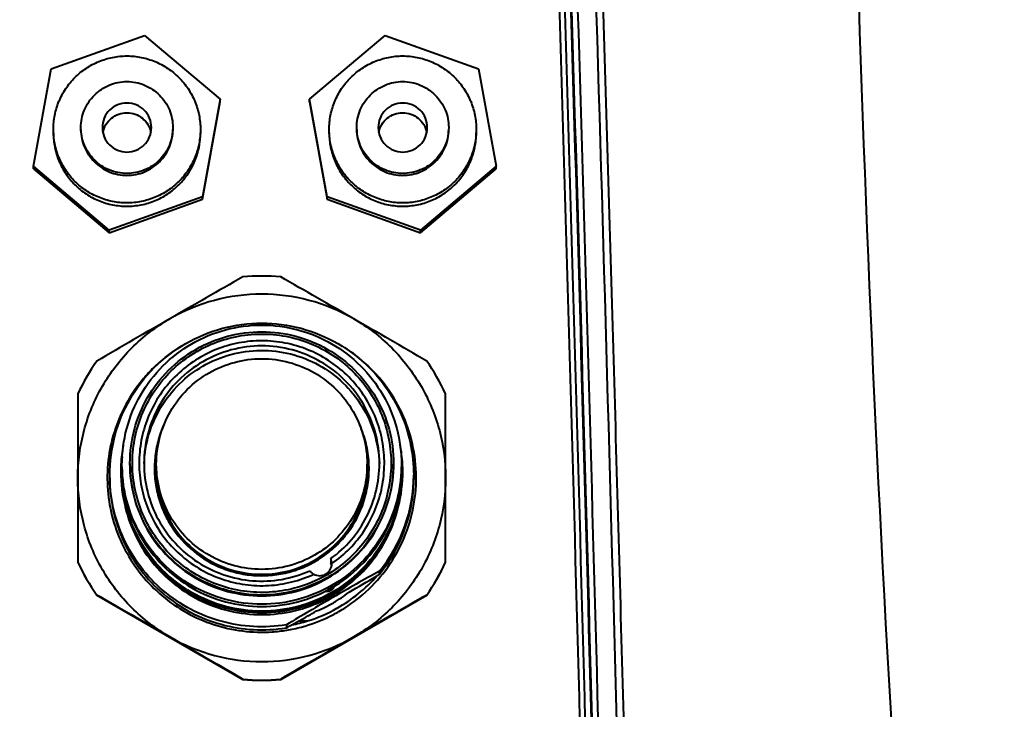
# Model space of a CAD drawing. Header units: millimetres. Extents: x 5828 to 6704, y 123 to 421.
# Drawn here: x 6368.37 to 6373.7, y 233.23 to 236.98 of the extents above; entities that cross this region are included whole.
import ezdxf

# ---------------------------------------------------------------- set-up
doc = ezdxf.new("R2010")
doc.units = ezdxf.units.MM
doc.layers.add('外形图', color=7, linetype='Continuous')
doc.layers.add('尺寸标注', color=7, linetype='Continuous')
doc.styles.add('微软雅黑', font='msyh.ttc', dxfattribs={"height": 1.5})
doc.dimstyles.new('尺寸标注_1_15比例', dxfattribs={"dimtxt": 1.5, "dimasz": 1.25, "dimexe": 0.5, "dimexo": 0.4, "dimgap": 0.5, "dimtad": 1, "dimdec": 1, "dimlfac": 15, "dimdsep": 46, "dimtxsty": '微软雅黑', "dimcen": 0.09, "dimadec": 0, "dimazin": 0, "dimtp": 0.01, "dimtm": 0.01, "dimtfac": 1, "dimtdec": 1, "dimtofl": 0, "dimtmove": 0, "dimatfit": 3, "dimfxl": 1, "dimtolj": 1, "dimarcsym": 0})

# ---------------------------------------------------------------- blocks, each defined once
blk = doc.blocks.new('*D926')
at = {"layer": 'Defpoints', "color": 0}
for p in [(6368.0234, 240.3345), (6379.7301, 240.3345), (6368.0234, 230.7566)]:
    blk.add_point(p, dxfattribs=at)
at = {"layer": '尺寸标注', "color": 0, "lineweight": -2}
for p, q in [((6368.4234, 240.3345), (6380.2301, 240.3345)), ((6379.7301, 232.0066), (6379.7301, 239.0845)), ((6368.4234, 230.7566), (6380.2301, 230.7566))]:
    blk.add_line(p, q, dxfattribs=at)
at = {"layer": '尺寸标注', "color": 0}
for points in [[(6379.9384, 239.0845), (6379.5218, 239.0845), (6379.7301, 240.3345)], [(6379.5218, 232.0066), (6379.9384, 232.0066), (6379.7301, 230.7566)]]:
    blk.add_solid(points, dxfattribs=at)
at = {"layer": '尺寸标注', "color": 0, "insert": (6378.451, 235.2135), "char_height": 1.5, "attachment_point": 5, "rotation": 90, "style": '微软雅黑'}
blk.add_mtext('\\A1;143.7', dxfattribs=at)

msp = doc.modelspace()

# ---------------------------------------------------------------- linework, layer by layer
at = {"layer": '外形图'}
for p, q in [((6368.5454, 236.7082), (6369.0525, 236.8901)), ((6369.0525, 236.8901), (6369.4639, 236.5425)), ((6369.9496, 236.5425), (6370.3609, 236.8901)), ((6370.3609, 236.8901), (6370.868, 236.7082)), ((6368.4496, 236.1787), (6368.5454, 236.7082)), ((6370.868, 236.7082), (6370.9639, 236.1787)), ((6369.4639, 236.5425), (6369.368, 236.0129)), ((6369.368, 235.999), (6369.4639, 236.5285)), ((6369.4639, 236.5285), (6369.4639, 236.5425)), ((6370.0454, 236.0129), (6369.9496, 236.5425)), ((6369.9496, 236.5285), (6369.9496, 236.5425)), ((6369.9496, 236.5285), (6370.0454, 235.999)), ((6368.8609, 235.831), (6368.4496, 236.1787)), ((6368.4496, 236.1647), (6368.4496, 236.1787)), ((6368.4496, 236.1647), (6368.8609, 235.8171)), ((6370.9639, 236.1787), (6370.5525, 235.831)), ((6370.5525, 235.8171), (6370.9639, 236.1647)), ((6370.9639, 236.1647), (6370.9639, 236.1787)), ((6369.368, 236.0129), (6368.8609, 235.831)), ((6368.8609, 235.8171), (6369.368, 235.999)), ((6369.368, 235.999), (6369.368, 236.0129)), ((6370.5525, 235.831), (6370.0454, 236.0129)), ((6370.0454, 235.999), (6370.0454, 236.0129)), ((6370.0454, 235.999), (6370.5525, 235.8171)), ((6368.8609, 235.8171), (6368.8609, 235.831)), ((6370.5525, 235.8171), (6370.5525, 235.831)), ((6368.69, 234.9408), (6368.69, 234.0256)), ((6370.69, 234.0256), (6370.69, 234.9408)), ((6368.9734, 234.5631), (6368.9734, 234.5586)), ((6370.4067, 234.5631), (6370.4067, 234.5586)), ((6368.9234, 234.5219), (6368.9234, 234.5209)), ((6368.9241, 234.5219), (6368.9241, 234.5209)), ((6368.9267, 234.5209), (6368.9267, 234.5219)), ((6368.9267, 234.5209), (6368.9267, 234.5219)), ((6370.453, 234.5447), (6370.4531, 234.5438)), ((6370.453, 234.5447), (6370.453, 234.5438)), ((6370.4534, 234.5219), (6370.4533, 234.5209)), ((6370.4534, 234.5219), (6370.4534, 234.5209)), ((6370.4559, 234.5209), (6370.4559, 234.522)), ((6370.4567, 234.5209), (6370.4567, 234.522)), ((6370.0658, 234.045), (6370.0658, 234.0209)), ((6370.0717, 234.018), (6370.0717, 234.0189)), ((6370.3297, 233.9606), (6370.3297, 233.977)), ((6370.3169, 233.953), (6370.3297, 233.9606)), ((6370.0717, 233.8618), (6370.0713, 233.8615)), ((6370.0717, 233.8618), (6370.0713, 233.8616)), ((6368.7932, 233.8472), (6368.7932, 233.8465)), ((6368.7932, 233.8465), (6369.5869, 233.3889)), ((6369.7932, 233.3889), (6370.5869, 233.8465)), ((6370.5869, 233.8465), (6370.5869, 233.8472)), ((6369.8543, 233.6855), (6369.8914, 233.7069)), ((6369.8914, 233.7069), (6369.9379, 233.7069)), ((6369.8237, 233.6853), (6369.8237, 233.6689)), ((6369.5869, 233.3889), (6369.5869, 233.3896)), ((6369.7932, 233.3896), (6369.7932, 233.3889))]:
    msp.add_line(p, q, dxfattribs=at)
for centre, radius, start, end in [((6525.0941, 241.9784), 152.237, 180.233736, 183.928568), ((5371.9708, 206.527), 999.8047, 1.4275453, 1.8817262), ((5372.0298, 206.5188), 999.775, 1.4277414, 1.8831539), ((5371.9716, 206.5188), 999.8665, 1.427747, 1.8831597), ((5371.9711, 206.5293), 999.8706, 1.427541, 1.8831596), ((5372.0292, 206.5327), 999.8458, 1.4275357, 1.8831543), ((5371.9755, 206.5312), 1000, 1.3690886, 1.8831605), ((6430.5617, 128.8749), 122.8952, 119.745808, 119.959134), ((6369.69, 234.4802), 1.1015, 84.6275, 95.3726), ((6311.648, 133.8051), 117.2107, 60.035745, 60.259429), ((6369.69, 234.4817), 1.0012, 60.0386, 119.9604), ((6428.0746, 133.2257), 117.8837, 119.967847, 120.19076), ((6308.3041, 128.0435), 123.8724, 59.814692, 60.026817), ((6369.6898, 234.5626), 0.7036, 119.966, 120.3547), ((6369.69, 234.4823), 0.8409, 49.849, 57.4841), ((6369.6882, 234.4828), 1.0982, 144.5827, 155.3493), ((6369.6919, 234.4828), 1.0982, 24.6508, 35.4173), ((6369.6889, 234.5348), 0.5822, 154.6283, 156.0842), ((6369.6891, 234.5175), 0.7657, 169.1115, 177.0591), ((6369.6911, 234.5175), 0.7657, 3.1959, 11.0682), ((6369.6897, 234.4929), 0.8286, 7.6167, 11.6082), ((6369.688, 234.5176), 0.7646, 177.0643, 179.6753), ((6369.688, 234.5219), 0.7613, 174.2482, 178.3519), ((6369.6884, 234.5383), 0.6383, 177.8407, 178.9518), ((6369.6916, 234.5593), 0.5718, 357.3094, 359.9993), ((6369.6918, 234.5383), 0.6383, 1.0143, 2.1591), ((6369.6924, 234.5219), 0.761, 1.716, 2.6013), ((6369.6919, 234.5176), 0.7649, 0.3292, 3.1906), ((6369.6894, 234.4928), 0.8288, 7.2927, 7.6163), ((6369.6895, 234.4929), 0.8287, 1.697, 7.2921), ((6369.6882, 234.5219), 0.7615, 178.352, 179.9997), ((6369.6919, 234.5), 0.8248, 320.6478, 359.9951), ((6369.6922, 234.5219), 0.7612, 359.9997, 1.6447), ((6369.692, 234.493), 0.8262, 0.4895, 1.6944), ((6369.6929, 234.493), 0.8253, 0.1528, 0.4893), ((6369.6906, 234.4931), 0.8276, 350.3238, 359.2969), ((6369.6893, 234.4831), 0.8274, 351.0214, 359.9928), ((6369.6928, 234.493), 0.8254, 359.3029, 0.1527), ((6369.6917, 234.4837), 0.825, 320.6505, 351.0766), ((6369.6882, 234.4836), 1.0982, 204.6508, 215.4173), ((6369.6882, 234.4829), 1.0982, 204.6508, 215.4173), ((6369.6905, 234.5329), 0.5729, 299.9661, 300.6464), ((6370.0114, 234.0189), 0.0603, 359.9764, 25.6383), ((6370.0051, 233.9935), 0.0666, 16.2246, 24.3824), ((6369.6919, 234.4836), 1.0982, 324.5827, 335.3493), ((6369.6919, 234.4829), 1.0982, 324.5827, 335.3493), ((6370.0051, 234.019), 0.0666, 299.947, 359.1141), ((6370.0052, 233.9935), 0.0665, 10.9937, 16.2185), ((6378.875, 218.5715), 17.6169, 119.01668, 119.96193), ((6370.005, 234.0191), 0.0667, 240.9086, 299.9605), ((6369.6903, 234.5385), 0.6736, 300.5957, 301.0946), ((6369.6903, 234.5384), 0.6735, 301.0946, 301.451), ((6369.6903, 234.5651), 0.7036, 299.966, 300.3547), ((6369.6903, 234.5644), 0.7169, 299.966, 300.3547), ((6369.6972, 234.4904), 0.8203, 299.3478, 319.0682), ((6356.5043, 257.2683), 27.1006, 300.26952, 300.63689), ((6369.6905, 234.5185), 0.7665, 300.0851, 301.4416), ((6370.0438, 233.9075), 0.0419, 320.1226, 322.1192), ((6369.6889, 234.4827), 0.7818, 300.0228, 307.5029), ((6307.8185, 127.1452), 122.8952, 60.040932, 60.254256), ((6379.4525, 217.5881), 18.7572, 119.99005, 120.88635), ((6369.6904, 234.5045), 0.7634, 299.9664, 302.0104), ((6369.6894, 234.487), 0.8418, 299.977, 310.7236), ((6428.7322, 132.0754), 117.2108, 119.740636, 119.964319), ((6357.8068, 255.0537), 24.5314, 299.52023, 299.77395), ((6369.6982, 234.4886), 0.8182, 287.0432, 299.3444), ((6369.6889, 234.4829), 0.782, 292.5362, 300.015), ((6369.6901, 234.4862), 0.8408, 295.7755, 299.9648), ((6369.6984, 234.4882), 0.8177, 280.8961, 287.0417), ((6310.3056, 131.496), 117.8837, 59.809304, 60.032219), ((6369.69, 234.4868), 1.0012, 240.0386, 299.9604), ((6432.0762, 126.3138), 123.8725, 119.973247, 120.185372), ((6369.69, 234.4862), 1.1015, 264.6275, 275.3726), ((6369.69, 234.4855), 1.1015, 264.6275, 275.3726)]:
    msp.add_arc(centre, radius, start, end, dxfattribs=at)
for points, knots in [([(6371.7015, 231.5481), (6371.6852, 232.1948), (6371.6508, 233.4887), (6371.5778, 236.0782), (6371.5182, 238.0208), (6371.476, 239.3162)], [0, 0, 0, 0, 0.249712, 0.499681, 1, 1, 1, 1]), ([(6368.5567, 236.3785), (6368.5567, 236.4046), (6368.5619, 236.457), (6368.5848, 236.5324), (6368.622, 236.6019), (6368.672, 236.6628), (6368.7331, 236.7128), (6368.8027, 236.75), (6368.8782, 236.7728), (6368.9567, 236.7806), (6369.0352, 236.7728), (6369.1108, 236.75), (6369.1804, 236.7128), (6369.2414, 236.6628), (6369.2914, 236.6019), (6369.3286, 236.5324), (6369.3515, 236.457), (6369.3567, 236.4046), (6369.3567, 236.3785)], [0, 0, 0, 0, 0.062458, 0.124922, 0.187399, 0.24989, 0.312399, 0.374922, 0.437458, 0.5, 0.562542, 0.625078, 0.687601, 0.75011, 0.812601, 0.875078, 0.937542, 1, 1, 1, 1]), ([(6370.0567, 236.3785), (6370.0567, 236.4046), (6370.0619, 236.457), (6370.0848, 236.5324), (6370.122, 236.6019), (6370.172, 236.6628), (6370.2331, 236.7128), (6370.3027, 236.75), (6370.3782, 236.7728), (6370.4567, 236.7806), (6370.5352, 236.7728), (6370.6108, 236.75), (6370.6804, 236.7128), (6370.7414, 236.6628), (6370.7914, 236.6019), (6370.8286, 236.5324), (6370.8515, 236.457), (6370.8567, 236.4046), (6370.8567, 236.3785)], [0, 0, 0, 0, 0.062458, 0.124922, 0.187399, 0.24989, 0.312399, 0.374922, 0.437458, 0.5, 0.562542, 0.625078, 0.687601, 0.75011, 0.812601, 0.875078, 0.937542, 1, 1, 1, 1]), ([(6368.7067, 236.389), (6368.7067, 236.4053), (6368.7099, 236.438), (6368.7242, 236.4852), (6368.7475, 236.5286), (6368.7788, 236.5667), (6368.8169, 236.5979), (6368.8747, 236.6288), (6368.9567, 236.6452), (6369.0387, 236.6288), (6369.0965, 236.5979), (6369.1346, 236.5667), (6369.1659, 236.5286), (6369.1892, 236.4852), (6369.2035, 236.438), (6369.2067, 236.4053), (6369.2067, 236.389)], [0, 0, 0, 0, 0.062534, 0.125073, 0.187624, 0.250191, 0.312774, 0.375373, 0.5, 0.624627, 0.687226, 0.749809, 0.812376, 0.874927, 0.937466, 1, 1, 1, 1]), ([(6370.2067, 236.389), (6370.2067, 236.4053), (6370.2099, 236.438), (6370.2242, 236.4852), (6370.2475, 236.5286), (6370.2788, 236.5667), (6370.3169, 236.5979), (6370.3747, 236.6288), (6370.4567, 236.6452), (6370.5387, 236.6288), (6370.5965, 236.5979), (6370.6346, 236.5667), (6370.6659, 236.5286), (6370.6892, 236.4852), (6370.7035, 236.438), (6370.7067, 236.4053), (6370.7067, 236.389)], [0, 0, 0, 0, 0.062534, 0.125073, 0.187624, 0.250191, 0.312774, 0.375373, 0.5, 0.624627, 0.687226, 0.749809, 0.812376, 0.874927, 0.937466, 1, 1, 1, 1]), ([(6369.09, 236.389), (6369.09, 236.4063), (6369.0831, 236.4414), (6369.0534, 236.4856), (6369.009, 236.5152), (6368.9567, 236.5256), (6368.9044, 236.5152), (6368.86, 236.4856), (6368.8303, 236.4414), (6368.8234, 236.4063), (6368.8234, 236.389)], [0, 0, 0, 0, 0.124921, 0.249888, 0.374921, 0.5, 0.625079, 0.750112, 0.875079, 1, 1, 1, 1]), ([(6370.59, 236.389), (6370.59, 236.4063), (6370.5831, 236.4414), (6370.5534, 236.4856), (6370.509, 236.5152), (6370.4567, 236.5256), (6370.4044, 236.5152), (6370.36, 236.4856), (6370.3303, 236.4414), (6370.3234, 236.4063), (6370.3234, 236.389)], [0, 0, 0, 0, 0.124921, 0.249888, 0.374921, 0.5, 0.625079, 0.750112, 0.875079, 1, 1, 1, 1]), ([(6368.826, 236.3626), (6368.8291, 236.3775), (6368.8403, 236.4063), (6368.8707, 236.4413), (6368.911, 236.464), (6368.9567, 236.4719), (6369.0024, 236.464), (6369.0427, 236.4413), (6369.0731, 236.4063), (6369.0844, 236.3775), (6369.0874, 236.3626)], [0, 0, 0, 0, 0.124923, 0.249899, 0.374931, 0.5, 0.625069, 0.750101, 0.875077, 1, 1, 1, 1]), ([(6370.326, 236.3626), (6370.3291, 236.3775), (6370.3403, 236.4063), (6370.3707, 236.4413), (6370.411, 236.464), (6370.4567, 236.4719), (6370.5024, 236.464), (6370.5427, 236.4413), (6370.5731, 236.4063), (6370.5844, 236.3775), (6370.5874, 236.3626)], [0, 0, 0, 0, 0.124923, 0.249899, 0.374931, 0.5, 0.625069, 0.750101, 0.875077, 1, 1, 1, 1]), ([(6369.3567, 236.3785), (6369.3567, 236.3524), (6369.3515, 236.3001), (6369.3286, 236.2247), (6369.2914, 236.1552), (6369.2414, 236.0943), (6369.1804, 236.0443), (6369.1108, 236.0071), (6369.0352, 235.9842), (6368.9567, 235.9765), (6368.8782, 235.9842), (6368.8027, 236.0071), (6368.7331, 236.0443), (6368.672, 236.0943), (6368.622, 236.1552), (6368.5848, 236.2247), (6368.5619, 236.3001), (6368.5567, 236.3524), (6368.5567, 236.3785)], [0, 0, 0, 0, 0.062458, 0.124922, 0.187399, 0.24989, 0.312399, 0.374922, 0.437458, 0.5, 0.562542, 0.625078, 0.687601, 0.75011, 0.812601, 0.875078, 0.937542, 1, 1, 1, 1]), ([(6369.2067, 236.389), (6369.2067, 236.3727), (6369.2035, 236.34), (6369.1892, 236.2929), (6369.1659, 236.2494), (6369.1346, 236.2113), (6369.0965, 236.1801), (6369.0387, 236.1492), (6368.9567, 236.1328), (6368.8747, 236.1492), (6368.8169, 236.1801), (6368.7788, 236.2113), (6368.7475, 236.2494), (6368.7242, 236.2929), (6368.7099, 236.34), (6368.7067, 236.3727), (6368.7067, 236.389)], [0, 0, 0, 0, 0.062534, 0.125073, 0.187624, 0.250191, 0.312774, 0.375373, 0.5, 0.624627, 0.687226, 0.749809, 0.812376, 0.874927, 0.937466, 1, 1, 1, 1]), ([(6368.7067, 236.3785), (6368.7067, 236.3622), (6368.7099, 236.3295), (6368.7242, 236.2824), (6368.7475, 236.2389), (6368.7788, 236.2009), (6368.8169, 236.1696), (6368.8747, 236.1387), (6368.9567, 236.1223), (6369.0387, 236.1387), (6369.0965, 236.1696), (6369.1346, 236.2009), (6369.1659, 236.2389), (6369.1892, 236.2824), (6369.2035, 236.3295), (6369.2067, 236.3622), (6369.2067, 236.3785)], [0, 0, 0, 0, 0.062534, 0.125073, 0.187624, 0.250191, 0.312774, 0.375373, 0.5, 0.624627, 0.687226, 0.749809, 0.812376, 0.874927, 0.937466, 1, 1, 1, 1]), ([(6368.8234, 236.389), (6368.8234, 236.3717), (6368.8303, 236.3367), (6368.86, 236.2924), (6368.9044, 236.2628), (6368.9567, 236.2524), (6369.009, 236.2628), (6369.0534, 236.2924), (6369.0831, 236.3367), (6369.09, 236.3717), (6369.09, 236.389)], [0, 0, 0, 0, 0.124921, 0.249888, 0.374921, 0.5, 0.625079, 0.750112, 0.875079, 1, 1, 1, 1]), ([(6370.8567, 236.3785), (6370.8567, 236.3524), (6370.8515, 236.3001), (6370.8286, 236.2247), (6370.7914, 236.1552), (6370.7414, 236.0943), (6370.6804, 236.0443), (6370.6108, 236.0071), (6370.5352, 235.9842), (6370.4567, 235.9765), (6370.3782, 235.9842), (6370.3027, 236.0071), (6370.2331, 236.0443), (6370.172, 236.0943), (6370.122, 236.1552), (6370.0848, 236.2247), (6370.0619, 236.3001), (6370.0567, 236.3524), (6370.0567, 236.3785)], [0, 0, 0, 0, 0.062458, 0.124922, 0.187399, 0.24989, 0.312399, 0.374922, 0.437458, 0.5, 0.562542, 0.625078, 0.687601, 0.75011, 0.812601, 0.875078, 0.937542, 1, 1, 1, 1]), ([(6370.7067, 236.389), (6370.7067, 236.3727), (6370.7035, 236.34), (6370.6892, 236.2929), (6370.6659, 236.2494), (6370.6346, 236.2113), (6370.5965, 236.1801), (6370.5387, 236.1492), (6370.4567, 236.1328), (6370.3747, 236.1492), (6370.3169, 236.1801), (6370.2788, 236.2113), (6370.2475, 236.2494), (6370.2242, 236.2929), (6370.2099, 236.34), (6370.2067, 236.3727), (6370.2067, 236.389)], [0, 0, 0, 0, 0.062534, 0.125073, 0.187624, 0.250191, 0.312774, 0.375373, 0.5, 0.624627, 0.687226, 0.749809, 0.812376, 0.874927, 0.937466, 1, 1, 1, 1]), ([(6370.2067, 236.3785), (6370.2067, 236.3622), (6370.2099, 236.3295), (6370.2242, 236.2824), (6370.2475, 236.2389), (6370.2788, 236.2009), (6370.3169, 236.1696), (6370.3747, 236.1387), (6370.4567, 236.1223), (6370.5387, 236.1387), (6370.5965, 236.1696), (6370.6346, 236.2009), (6370.6659, 236.2389), (6370.6892, 236.2824), (6370.7035, 236.3295), (6370.7067, 236.3622), (6370.7067, 236.3785)], [0, 0, 0, 0, 0.062534, 0.125073, 0.187624, 0.250191, 0.312774, 0.375373, 0.5, 0.624627, 0.687226, 0.749809, 0.812376, 0.874927, 0.937466, 1, 1, 1, 1]), ([(6370.3234, 236.389), (6370.3234, 236.3717), (6370.3303, 236.3367), (6370.36, 236.2924), (6370.4044, 236.2628), (6370.4567, 236.2524), (6370.509, 236.2628), (6370.5534, 236.2924), (6370.5831, 236.3367), (6370.59, 236.3717), (6370.59, 236.389)], [0, 0, 0, 0, 0.124921, 0.249888, 0.374921, 0.5, 0.625079, 0.750112, 0.875079, 1, 1, 1, 1]), ([(6368.5567, 236.3606), (6368.5567, 236.3345), (6368.5619, 236.2821), (6368.5848, 236.2067), (6368.622, 236.1372), (6368.672, 236.0763), (6368.7331, 236.0263), (6368.8027, 235.9892), (6368.8782, 235.9663), (6368.9567, 235.9586), (6369.0352, 235.9663), (6369.1108, 235.9892), (6369.1804, 236.0263), (6369.2414, 236.0763), (6369.2914, 236.1372), (6369.3286, 236.2067), (6369.3515, 236.2821), (6369.3567, 236.3345), (6369.3567, 236.3606)], [0, 0, 0, 0, 0.062458, 0.124922, 0.187399, 0.24989, 0.312399, 0.374922, 0.437458, 0.5, 0.562542, 0.625078, 0.687601, 0.75011, 0.812601, 0.875078, 0.937542, 1, 1, 1, 1]), ([(6370.0567, 236.3606), (6370.0567, 236.3345), (6370.0619, 236.2821), (6370.0848, 236.2067), (6370.122, 236.1372), (6370.172, 236.0763), (6370.2331, 236.0263), (6370.3027, 235.9892), (6370.3782, 235.9663), (6370.4567, 235.9586), (6370.5352, 235.9663), (6370.6108, 235.9892), (6370.6804, 236.0263), (6370.7414, 236.0763), (6370.7914, 236.1372), (6370.8286, 236.2067), (6370.8515, 236.2821), (6370.8567, 236.3345), (6370.8567, 236.3606)], [0, 0, 0, 0, 0.062458, 0.124922, 0.187399, 0.24989, 0.312399, 0.374922, 0.437458, 0.5, 0.562542, 0.625078, 0.687601, 0.75011, 0.812601, 0.875078, 0.937542, 1, 1, 1, 1]), ([(6368.69, 234.4843), (6368.69, 234.5712), (6368.713, 234.7458), (6368.8141, 234.9893), (6368.9748, 235.1985), (6369.1147, 235.3057), (6369.19, 235.3491)], [0, 0, 0, 0, 0.249906, 0.499856, 0.749884, 1, 1, 1, 1]), ([(6369.2767, 235.2149), (6369.339, 235.2508), (6369.4737, 235.3066), (6369.69, 235.335), (6369.9064, 235.3065), (6370.1081, 235.2231), (6370.2813, 235.0904), (6370.4142, 234.9175), (6370.4977, 234.7162), (6370.5167, 234.5718), (6370.5167, 234.5)], [0, 0, 0, 0, 0.125043, 0.250108, 0.375172, 0.500215, 0.625219, 0.750179, 0.875101, 1, 1, 1, 1]), ([(6369.31, 235.2136), (6369.3673, 235.2466), (6369.4912, 235.2979), (6369.69, 235.324), (6369.889, 235.2978), (6370.0744, 235.2211), (6370.2336, 235.0992), (6370.3558, 234.9402), (6370.4326, 234.7551), (6370.45, 234.6224), (6370.45, 234.5563)], [0, 0, 0, 0, 0.125043, 0.250108, 0.375172, 0.500215, 0.625219, 0.750179, 0.875101, 1, 1, 1, 1]), ([(6370.1901, 235.3491), (6370.2654, 235.3056), (6370.4053, 235.1985), (6370.566, 234.9893), (6370.6671, 234.7458), (6370.69, 234.5712), (6370.69, 234.4843)], [0, 0, 0, 0, 0.250116, 0.500143, 0.750094, 1, 1, 1, 1]), ([(6369.3317, 235.1829), (6369.3857, 235.2141), (6369.5025, 235.2624), (6369.69, 235.287), (6369.8776, 235.2624), (6370.0525, 235.1901), (6370.2026, 235.075), (6370.3178, 234.9251), (6370.3902, 234.7506), (6370.4067, 234.6254), (6370.4067, 234.5631)], [0, 0, 0, 0, 0.125041, 0.250104, 0.375166, 0.500207, 0.625211, 0.750173, 0.875097, 1, 1, 1, 1]), ([(6369.3384, 235.1721), (6369.3781, 235.195), (6369.4623, 235.2331), (6369.597, 235.2646), (6369.7354, 235.2692), (6369.8721, 235.2469), (6370.0018, 235.1985), (6370.1195, 235.1257), (6370.2208, 235.0315), (6370.3018, 234.9193), (6370.3594, 234.7936), (6370.3914, 234.6591), (6370.3966, 234.5209), (6370.3747, 234.3843), (6370.3266, 234.2547), (6370.2541, 234.1368), (6370.1601, 234.0353), (6370.0854, 233.9811), (6370.0458, 233.9579)], [0, 0, 0, 0, 0.062528, 0.125066, 0.187609, 0.25015, 0.312682, 0.375202, 0.437705, 0.500191, 0.562664, 0.625125, 0.687583, 0.750042, 0.81251, 0.87499, 0.937487, 1, 1, 1, 1]), ([(6369.27, 235.2107), (6369.2236, 235.184), (6369.1576, 235.1369), (6369.08, 235.0628), (6369.0098, 234.9815), (6368.9372, 234.8679), (6368.8778, 234.7176), (6368.8482, 234.5587), (6368.8494, 234.3971), (6368.8814, 234.2387), (6368.9431, 234.0893), (6369.0322, 233.9543), (6369.1454, 233.8389), (6369.2786, 233.747), (6369.4268, 233.6822), (6369.5847, 233.6468), (6369.7196, 233.6429), (6369.8263, 233.6552), (6369.9314, 233.6776), (6370.0074, 233.7058), (6370.0557, 233.7291)], [0, 0, 0, 0, 0.062505, 0.093788, 0.125067, 0.18754, 0.250001, 0.312452, 0.374901, 0.437353, 0.499814, 0.562289, 0.624779, 0.687286, 0.749807, 0.812337, 0.874872, 0.906174, 0.937475, 1, 1, 1, 1]), ([(6368.8634, 234.5), (6368.8634, 234.5718), (6368.8824, 234.7162), (6368.9659, 234.9175), (6369.0987, 235.0904), (6369.2144, 235.179), (6369.2767, 235.2149)], [0, 0, 0, 0, 0.249906, 0.499857, 0.749884, 1, 1, 1, 1]), ([(6368.93, 234.5563), (6368.93, 234.6224), (6368.9475, 234.7551), (6369.0243, 234.9402), (6369.1464, 235.0991), (6369.2528, 235.1806), (6369.31, 235.2136)], [0, 0, 0, 0, 0.249906, 0.499857, 0.749884, 1, 1, 1, 1]), ([(6370.0717, 234.018), (6370.1064, 234.0422), (6370.1714, 234.0974), (6370.2513, 234.1971), (6370.3108, 234.3102), (6370.3478, 234.4325), (6370.3608, 234.5595), (6370.3494, 234.6868), (6370.314, 234.8095), (6370.256, 234.9233), (6370.1773, 235.0241), (6370.081, 235.1081), (6369.9704, 235.1723), (6369.8497, 235.2144), (6369.7231, 235.2328), (6369.5954, 235.2269), (6369.4711, 235.1969), (6369.3934, 235.1615), (6369.3567, 235.1404)], [0, 0, 0, 0, 0.062507, 0.124999, 0.187475, 0.24994, 0.312398, 0.374856, 0.437321, 0.499796, 0.562286, 0.624792, 0.687314, 0.749848, 0.81239, 0.874933, 0.937471, 1, 1, 1, 1]), ([(6370.33, 234.5624), (6370.33, 234.618), (6370.3153, 234.7298), (6370.2507, 234.8856), (6370.1478, 235.0196), (6370.0137, 235.1223), (6369.8576, 235.1869), (6369.69, 235.2089), (6369.5226, 235.1869), (6369.4183, 235.1437), (6369.37, 235.1159)], [0, 0, 0, 0, 0.124899, 0.249821, 0.374781, 0.499785, 0.624828, 0.749892, 0.874957, 1, 1, 1, 1]), ([(6368.9734, 234.5631), (6368.9734, 234.6254), (6368.9898, 234.7506), (6369.0623, 234.9251), (6369.1774, 235.075), (6369.2777, 235.1518), (6369.3317, 235.1829)], [0, 0, 0, 0, 0.24991, 0.499862, 0.749888, 1, 1, 1, 1]), ([(6370.0417, 233.9555), (6370.002, 233.9326), (6369.9178, 233.8945), (6369.783, 233.8631), (6369.6446, 233.8584), (6369.508, 233.8807), (6369.3783, 233.9292), (6369.2606, 234.0019), (6369.1593, 234.0961), (6369.0782, 234.2083), (6369.0206, 234.334), (6368.9886, 234.4686), (6368.9835, 234.6068), (6369.0054, 234.7433), (6369.0535, 234.873), (6369.1259, 234.9908), (6369.2199, 235.0923), (6369.2947, 235.1465), (6369.3342, 235.1697)], [0, 0, 0, 0, 0.062528, 0.125066, 0.187609, 0.25015, 0.312682, 0.375202, 0.437705, 0.500191, 0.562664, 0.625125, 0.687583, 0.750042, 0.81251, 0.87499, 0.937487, 1, 1, 1, 1]), ([(6369.3567, 235.1404), (6369.32, 235.1192), (6369.2505, 235.0698), (6369.1623, 234.9773), (6369.0933, 234.8697), (6369.046, 234.751), (6369.0222, 234.6256), (6369.0226, 234.4978), (6369.0473, 234.3725), (6369.0953, 234.2541), (6369.165, 234.147), (6369.2538, 234.0551), (6369.3584, 233.9816), (6369.4751, 233.9293), (6369.5996, 233.9001), (6369.7274, 233.895), (6369.8538, 233.9143), (6369.9342, 233.9429), (6369.9726, 233.9608)], [0, 0, 0, 0, 0.062515, 0.125013, 0.187496, 0.249966, 0.312426, 0.374884, 0.437345, 0.499815, 0.562299, 0.624798, 0.687313, 0.749842, 0.812381, 0.874924, 0.937466, 1, 1, 1, 1]), ([(6369.37, 235.0918), (6369.4174, 235.1192), (6369.5197, 235.1618), (6369.6839, 235.1845), (6369.8487, 235.1648), (6370.003, 235.104), (6370.1367, 235.0059), (6370.2411, 234.8771), (6370.3092, 234.7261), (6370.3275, 234.617), (6370.3296, 234.5624)], [0, 0, 0, 0, 0.12504, 0.250103, 0.375167, 0.500209, 0.625215, 0.750177, 0.875101, 1, 1, 1, 1]), ([(6369.37, 235.1159), (6369.3218, 235.0881), (6369.2323, 235.0195), (6369.1294, 234.8857), (6369.0647, 234.7298), (6369.05, 234.618), (6369.05, 234.5624)], [0, 0, 0, 0, 0.250116, 0.500143, 0.750094, 1, 1, 1, 1]), ([(6369.0505, 234.5624), (6369.0525, 234.616), (6369.0702, 234.7231), (6369.1361, 234.8718), (6369.2369, 234.9994), (6369.3235, 235.065), (6369.37, 235.0918)], [0, 0, 0, 0, 0.249905, 0.499858, 0.749886, 1, 1, 1, 1]), ([(6369.4034, 235.0551), (6369.4466, 235.08), (6369.54, 235.1187), (6369.69, 235.1384), (6369.8401, 235.1187), (6369.98, 235.0608), (6370.1001, 234.9688), (6370.1923, 234.8488), (6370.2502, 234.7092), (6370.2634, 234.6091), (6370.2634, 234.5593)], [0, 0, 0, 0, 0.125043, 0.250108, 0.375172, 0.500215, 0.625219, 0.750179, 0.875101, 1, 1, 1, 1]), ([(6370.2386, 233.849), (6370.2843, 233.8884), (6370.3675, 233.9773), (6370.4606, 234.1341), (6370.5178, 234.3072), (6370.5366, 234.4885), (6370.516, 234.6697), (6370.457, 234.8422), (6370.3623, 234.998), (6370.2783, 235.0861), (6370.2322, 235.125)], [0, 0, 0, 0, 0.125044, 0.250052, 0.375032, 0.499998, 0.624963, 0.749945, 0.874955, 1, 1, 1, 1]), ([(6369.1167, 234.5593), (6369.1167, 234.6091), (6369.1299, 234.7092), (6369.1878, 234.8488), (6369.2799, 234.9688), (6369.3602, 235.0302), (6369.4034, 235.0551)], [0, 0, 0, 0, 0.249906, 0.499857, 0.749884, 1, 1, 1, 1]), ([(6369.1567, 234.7709), (6369.1443, 234.7429), (6369.1239, 234.685), (6369.1073, 234.5944), (6369.1052, 234.5024), (6369.1176, 234.4111), (6369.1442, 234.323), (6369.1975, 234.2126), (6369.2958, 234.0925), (6369.4267, 234.009), (6369.5427, 233.969), (6369.6335, 233.9529), (6369.7257, 233.9512), (6369.817, 233.964), (6369.9051, 233.991), (6369.9604, 234.018), (6369.9867, 234.0335)], [0, 0, 0, 0, 0.062508, 0.125008, 0.187504, 0.250003, 0.312508, 0.375023, 0.49971, 0.624458, 0.687045, 0.749639, 0.812237, 0.874833, 0.937421, 1, 1, 1, 1]), ([(6369.9867, 234.0335), (6370.0172, 234.0515), (6370.0749, 234.093), (6370.1487, 234.1699), (6370.2073, 234.2588), (6370.2488, 234.3569), (6370.2719, 234.4608), (6370.2757, 234.5672), (6370.2602, 234.6725), (6370.2373, 234.7398), (6370.2229, 234.772)], [0, 0, 0, 0, 0.125089, 0.250141, 0.375157, 0.500143, 0.625108, 0.750064, 0.875024, 1, 1, 1, 1]), ([(6370.07, 233.899), (6370.0128, 233.866), (6369.8889, 233.8147), (6369.6901, 233.7886), (6369.4911, 233.8148), (6369.3057, 233.8915), (6369.1465, 234.0134), (6369.0243, 234.1725), (6368.9475, 234.3575), (6368.93, 234.4903), (6368.93, 234.5563)], [0, 0, 0, 0, 0.125043, 0.250108, 0.375172, 0.500215, 0.625219, 0.750179, 0.875101, 1, 1, 1, 1]), ([(6370.0484, 233.9433), (6369.9944, 233.9122), (6369.8776, 233.8638), (6369.6901, 233.8392), (6369.5024, 233.8639), (6369.3276, 233.9362), (6369.1775, 234.0512), (6369.0623, 234.2012), (6368.9898, 234.3757), (6368.9734, 234.5008), (6368.9734, 234.5631)], [0, 0, 0, 0, 0.125043, 0.250108, 0.375172, 0.500215, 0.625219, 0.750179, 0.875101, 1, 1, 1, 1]), ([(6368.9734, 234.5586), (6368.9734, 234.4963), (6368.9898, 234.3711), (6369.0623, 234.1966), (6369.1775, 234.0467), (6369.3276, 233.9316), (6369.5024, 233.8593), (6369.6901, 233.8347), (6369.8776, 233.8593), (6369.9944, 233.9076), (6370.0484, 233.9388)], [0, 0, 0, 0, 0.124899, 0.249821, 0.374781, 0.499785, 0.624828, 0.749892, 0.874957, 1, 1, 1, 1]), ([(6369.05, 234.5624), (6369.05, 234.5095), (6369.0633, 234.4033), (6369.1218, 234.2542), (6369.2154, 234.1239), (6369.3381, 234.0207), (6369.4825, 233.9508), (6369.6397, 233.9186), (6369.8, 233.926), (6369.9025, 233.9572), (6369.9509, 233.9788)], [0, 0, 0, 0, 0.124901, 0.249822, 0.374778, 0.499776, 0.624813, 0.749876, 0.874945, 1, 1, 1, 1]), ([(6369.9767, 234.0634), (6369.9335, 234.0385), (6369.8401, 233.9998), (6369.6901, 233.9802), (6369.54, 233.9999), (6369.4001, 234.0577), (6369.28, 234.1497), (6369.1878, 234.2697), (6369.1299, 234.4093), (6369.1167, 234.5095), (6369.1167, 234.5593)], [0, 0, 0, 0, 0.125043, 0.250108, 0.375172, 0.500215, 0.625219, 0.750179, 0.875101, 1, 1, 1, 1]), ([(6370.0484, 233.9388), (6370.1024, 233.9699), (6370.2027, 234.0467), (6370.3178, 234.1966), (6370.3902, 234.3711), (6370.4067, 234.4963), (6370.4067, 234.5586)], [0, 0, 0, 0, 0.250116, 0.500144, 0.750094, 1, 1, 1, 1]), ([(6370.4067, 234.5631), (6370.4067, 234.5012), (6370.3905, 234.3769), (6370.3189, 234.2033), (6370.2052, 234.0539), (6370.106, 233.977), (6370.0526, 233.9458)], [0, 0, 0, 0, 0.249907, 0.499858, 0.749885, 1, 1, 1, 1]), ([(6370.0658, 234.045), (6370.1064, 234.0744), (6370.181, 234.1432), (6370.2654, 234.2693), (6370.3181, 234.4116), (6370.33, 234.5123), (6370.33, 234.5624)], [0, 0, 0, 0, 0.250101, 0.500123, 0.75008, 1, 1, 1, 1]), ([(6370.45, 234.5563), (6370.45, 234.4903), (6370.4326, 234.3575), (6370.3557, 234.1725), (6370.2337, 234.0135), (6370.1273, 233.932), (6370.07, 233.899)], [0, 0, 0, 0, 0.249906, 0.499857, 0.749884, 1, 1, 1, 1]), ([(6369.8237, 233.6853), (6369.7649, 233.6757), (6369.6448, 233.6692), (6369.4671, 233.6983), (6369.2998, 233.7649), (6369.1507, 233.8658), (6369.0268, 233.9964), (6368.9339, 234.1506), (6368.8764, 234.321), (6368.8634, 234.4405), (6368.8634, 234.5)], [0, 0, 0, 0, 0.125077, 0.25015, 0.375205, 0.500229, 0.625216, 0.750168, 0.875092, 1, 1, 1, 1]), ([(6368.9234, 234.5209), (6368.9231, 234.454), (6368.9402, 234.3196), (6369.0174, 234.1321), (6369.1406, 233.9709), (6369.3016, 233.8472), (6369.4891, 233.7695), (6369.6904, 233.7431), (6369.8916, 233.7696), (6370.0168, 233.8217), (6370.0747, 233.8553)], [0, 0, 0, 0, 0.124912, 0.249843, 0.374807, 0.49981, 0.624848, 0.749904, 0.874961, 1, 1, 1, 1]), ([(6370.0713, 233.8615), (6370.0138, 233.8284), (6369.8895, 233.7771), (6369.69, 233.7509), (6369.4903, 233.7772), (6369.3043, 233.8541), (6369.1445, 233.9764), (6369.0217, 234.1358), (6368.9445, 234.3214), (6368.9268, 234.4546), (6368.9267, 234.5209)], [0, 0, 0, 0, 0.125043, 0.250108, 0.375172, 0.500215, 0.625219, 0.750179, 0.875101, 1, 1, 1, 1]), ([(6368.9267, 234.5169), (6368.9271, 234.4508), (6368.9452, 234.3179), (6369.0229, 234.1328), (6369.1459, 233.9739), (6369.3058, 233.8522), (6369.4917, 233.7758), (6369.6911, 233.7499), (6369.8903, 233.7762), (6370.0143, 233.8276), (6370.0717, 233.8607)], [0, 0, 0, 0, 0.124899, 0.249821, 0.374781, 0.499786, 0.624828, 0.749893, 0.874958, 1, 1, 1, 1]), ([(6368.93, 234.5437), (6368.93, 234.4777), (6368.9475, 234.345), (6369.0243, 234.1599), (6369.1465, 234.0009), (6369.3057, 233.8789), (6369.4911, 233.8022), (6369.6901, 233.7761), (6369.8889, 233.8022), (6370.0128, 233.8534), (6370.07, 233.8865)], [0, 0, 0, 0, 0.124899, 0.249821, 0.374781, 0.499785, 0.624828, 0.749892, 0.874957, 1, 1, 1, 1]), ([(6369.1167, 234.5324), (6369.1167, 234.4826), (6369.1299, 234.3824), (6369.1878, 234.2428), (6369.28, 234.1229), (6369.4001, 234.0309), (6369.54, 233.973), (6369.6901, 233.9533), (6369.8401, 233.973), (6369.9335, 234.0117), (6369.9767, 234.0366)], [0, 0, 0, 0, 0.124899, 0.249821, 0.374781, 0.499785, 0.624828, 0.749892, 0.874957, 1, 1, 1, 1]), ([(6370.2627, 234.5324), (6370.2605, 234.4849), (6370.244, 234.3899), (6370.1848, 234.2583), (6370.0949, 234.1454), (6370.018, 234.0872), (6369.9767, 234.0634)], [0, 0, 0, 0, 0.24991, 0.499861, 0.749889, 1, 1, 1, 1]), ([(6369.9826, 234.04), (6370.025, 234.0651), (6370.1037, 234.1267), (6370.1938, 234.2459), (6370.2505, 234.3841), (6370.2634, 234.4831), (6370.2634, 234.5324)], [0, 0, 0, 0, 0.250117, 0.500143, 0.750093, 1, 1, 1, 1]), ([(6370.07, 233.8865), (6370.1273, 233.9195), (6370.2337, 234.0009), (6370.3557, 234.1599), (6370.4326, 234.345), (6370.45, 234.4777), (6370.45, 234.5437)], [0, 0, 0, 0, 0.250116, 0.500143, 0.750094, 1, 1, 1, 1]), ([(6370.4534, 234.5209), (6370.4533, 234.4546), (6370.4356, 234.3215), (6370.3584, 234.136), (6370.2358, 233.9766), (6370.1291, 233.8949), (6370.0717, 233.8618)], [0, 0, 0, 0, 0.249906, 0.499857, 0.749884, 1, 1, 1, 1]), ([(6370.0717, 233.8607), (6370.1291, 233.8938), (6370.2357, 233.9754), (6370.3581, 234.1345), (6370.4354, 234.3198), (6370.4532, 234.4527), (6370.4534, 234.5189)], [0, 0, 0, 0, 0.250116, 0.500143, 0.750094, 1, 1, 1, 1]), ([(6370.0903, 233.8645), (6370.1461, 233.8986), (6370.2492, 233.9815), (6370.367, 234.1406), (6370.4407, 234.3244), (6370.457, 234.4556), (6370.4567, 234.5209)], [0, 0, 0, 0, 0.250098, 0.500121, 0.750079, 1, 1, 1, 1]), ([(6369.19, 233.6194), (6369.1147, 233.6629), (6368.9747, 233.77), (6368.8141, 233.9792), (6368.713, 234.2227), (6368.69, 234.3974), (6368.69, 234.4843)], [0, 0, 0, 0, 0.250116, 0.500143, 0.750094, 1, 1, 1, 1]), ([(6368.8634, 234.4836), (6368.8634, 234.4241), (6368.8764, 234.3046), (6368.9339, 234.1342), (6369.0268, 233.98), (6369.1507, 233.8494), (6369.2998, 233.7485), (6369.4671, 233.6819), (6369.6448, 233.6528), (6369.7649, 233.6593), (6369.8237, 233.6689)], [0, 0, 0, 0, 0.124908, 0.249832, 0.374784, 0.499771, 0.624795, 0.74985, 0.874923, 1, 1, 1, 1]), ([(6370.69, 234.4843), (6370.69, 234.3974), (6370.6671, 234.2227), (6370.566, 233.9792), (6370.4053, 233.77), (6370.2654, 233.6629), (6370.19, 233.6194)], [0, 0, 0, 0, 0.249906, 0.499856, 0.749884, 1, 1, 1, 1]), ([(6368.9478, 234.3255), (6368.9615, 234.2682), (6369.0026, 234.1564), (6369.101, 234.0077), (6369.2311, 233.8855), (6369.3859, 233.7966), (6369.5571, 233.7456), (6369.7354, 233.7354), (6369.9111, 233.7664), (6370.0206, 233.8137), (6370.0717, 233.8431)], [0, 0, 0, 0, 0.124904, 0.24984, 0.374814, 0.499827, 0.624868, 0.749922, 0.874972, 1, 1, 1, 1]), ([(6370.0951, 233.8571), (6370.1377, 233.8838), (6370.2178, 233.9457), (6370.3173, 234.0602), (6370.3923, 234.1919), (6370.424, 234.2881), (6370.435, 234.3371)], [0, 0, 0, 0, 0.250099, 0.500126, 0.750088, 1, 1, 1, 1]), ([(6369.9509, 233.9788), (6369.9522, 233.977), (6369.9584, 233.9698), (6369.9662, 233.964), (6369.9726, 233.9608)], [0, 0, 0, 0, 0.241535, 1, 1, 1, 1]), ([(6370.0659, 233.8721), (6370.0613, 233.8695), (6370.0509, 233.8663), (6370.0403, 233.8673), (6370.0352, 233.8683)], [0, 0, 0, 0, 0.507086, 1, 1, 1, 1]), ([(6370.0769, 233.8818), (6370.0777, 233.8828), (6370.0808, 233.8871), (6370.083, 233.8919), (6370.0844, 233.8956)], [0, 0, 0, 0, 0.253142, 1, 1, 1, 1]), ([(6369.8237, 233.6689), (6369.8262, 233.6702), (6369.8359, 233.6757), (6369.8457, 233.6811), (6369.853, 233.6852)], [0, 0, 0, 0, 0.24888, 1, 1, 1, 1])]:
    msp.add_open_spline(points, degree=3, knots=knots, dxfattribs=at)
msp.add_open_spline([(6370.0659, 233.8721), (6370.0697, 233.8743), (6370.0732, 233.8773), (6370.076, 233.8806)], degree=3, dxfattribs=at)

# ---------------------------------------------------------------- dimensions: what is measured, and where the dimension line sits
at = {"layer": '尺寸标注'}
dim = msp.add_linear_dim(base=(6379.7301, 240.3345), p1=(6368.0234, 230.7566), p2=(6368.0234, 240.3345), angle=90, dimstyle='尺寸标注_1_15比例', dxfattribs=at)
dim.commit()
dim.dimension.update_dxf_attribs({"geometry": '*D926', "text_midpoint": (6379.7301, 235.2135), "dimtype": 160})

doc.saveas('drawing.dxf')
